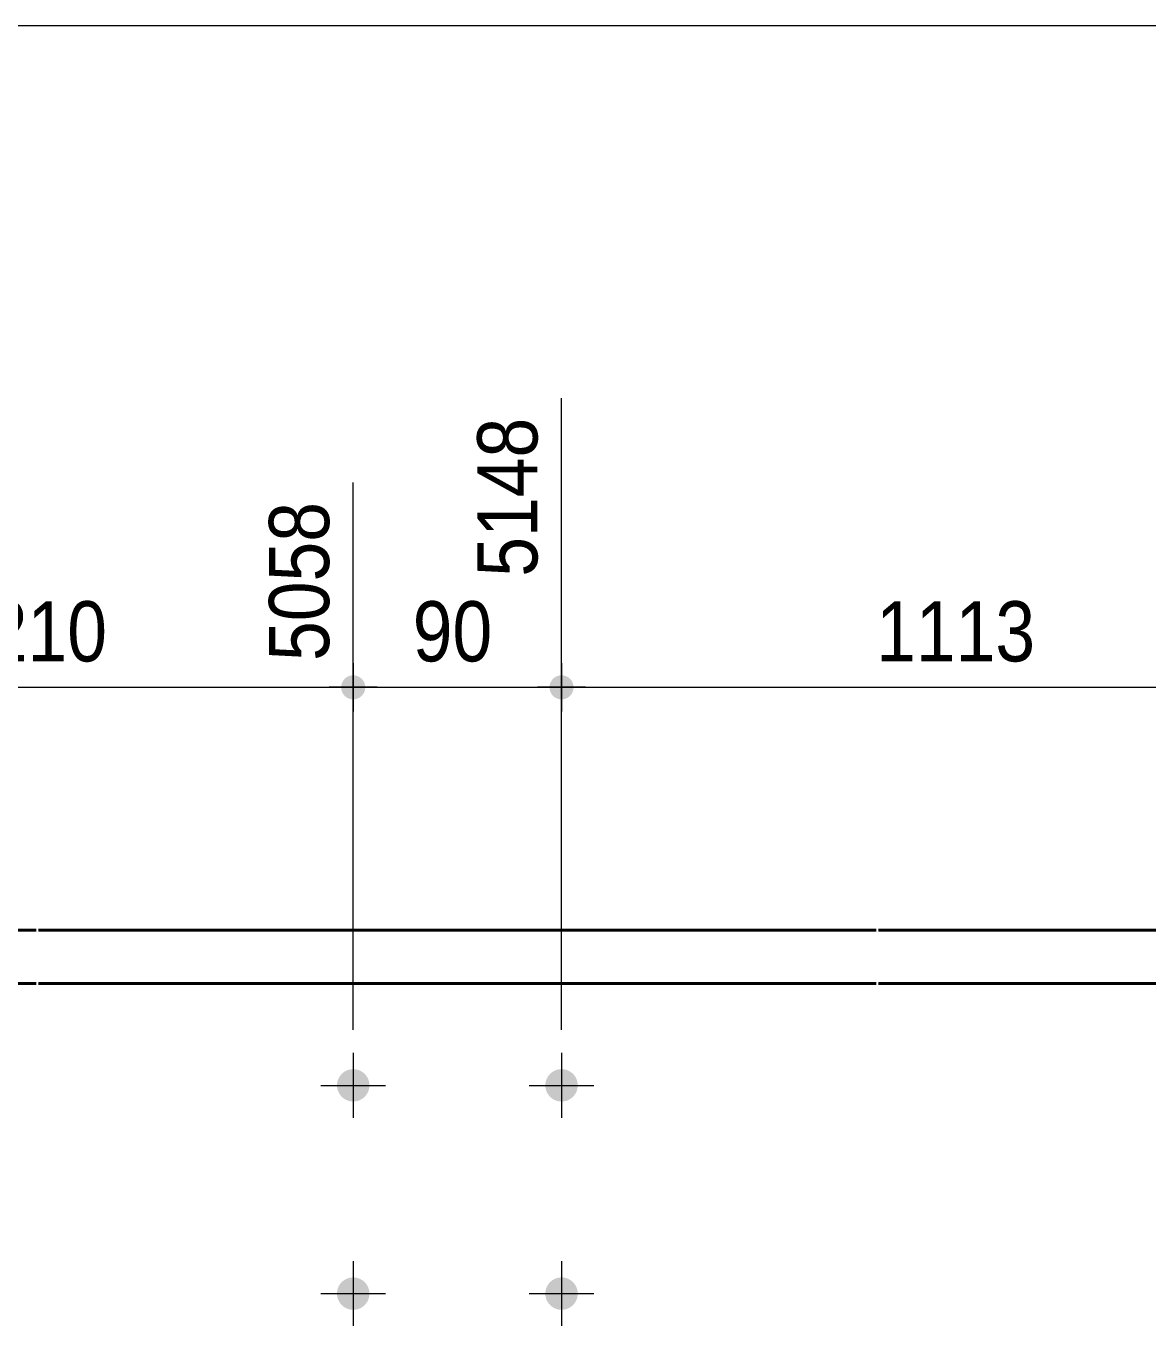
# Model space of a CAD drawing. Header units: millimetres. Extents: x 2 to 584, y 5 to 405.
# Drawn here: x 300.6 to 349.1, y 348.8 to 405 of the extents above; entities that cross this region are included whole.
import ezdxf

# ---------------------------------------------------------------- set-up
doc = ezdxf.new("R2010")
doc.units = ezdxf.units.MM
for name, color, linetype, lineweight in [('Boulon', 7, 'Continuous', 0), ('Cotation', 7, 'Continuous', 0), ('Feuille dessin', 5, 'Continuous', 0), ('Piece', 2, 'Continuous', 0)]:
    doc.layers.add(name, color=color, linetype=linetype, lineweight=lineweight)
doc.styles.add('ARIAL', font='ARIAL.TTF')

# ---------------------------------------------------------------- blocks, each defined once
blk = doc.blocks.new('*A10')
at = {"layer": 'Boulon'}
for points in [[(315.484, 359.186), (315.482, 359.152), (315.478, 359.118), (315.472, 359.084), (315.464, 359.051), (315.455, 359.017), (315.444, 358.985), (315.432, 358.953), (315.418, 358.921), (315.403, 358.891), (315.386, 358.861), (315.367, 358.832), (315.347, 358.804), (315.326, 358.777), (315.304, 358.751), (315.28, 358.726), (315.255, 358.702), (315.229, 358.68), (315.202, 358.658), (315.174, 358.639), (315.145, 358.62), (315.115, 358.603), (315.084, 358.588), (315.053, 358.574), (315.021, 358.562), (314.988, 358.551), (314.955, 358.542), (314.922, 358.534), (314.888, 358.528), (314.854, 358.524), (314.82, 358.522), (314.785, 358.521), (314.751, 358.522), (314.717, 358.524), (314.682, 358.528), (314.649, 358.534), (314.615, 358.542), (314.582, 358.551), (314.549, 358.562), (314.517, 358.574), (314.486, 358.588), (314.455, 358.603), (314.425, 358.62), (314.396, 358.639), (314.368, 358.658), (314.341, 358.68), (314.315, 358.702), (314.29, 358.726), (314.267, 358.751), (314.244, 358.777), (314.223, 358.804), (314.203, 358.832), (314.185, 358.861), (314.168, 358.891), (314.152, 358.921), (314.138, 358.953), (314.126, 358.985), (314.115, 359.017), (314.106, 359.051), (314.099, 359.084), (314.093, 359.118), (314.089, 359.152), (314.086, 359.186), (314.085, 359.221), (314.086, 359.255), (314.089, 359.289), (314.093, 359.323), (314.099, 359.357), (314.106, 359.391), (314.115, 359.424), (314.126, 359.457), (314.138, 359.489), (314.152, 359.52), (314.168, 359.551), (314.185, 359.581), (314.203, 359.61), (314.223, 359.638), (314.244, 359.665), (314.267, 359.691), (314.29, 359.716), (314.315, 359.739), (314.341, 359.762), (314.368, 359.783), (314.396, 359.803), (314.425, 359.821), (314.455, 359.838), (314.486, 359.853), (314.517, 359.867), (314.549, 359.88), (314.582, 359.891), (314.615, 359.9), (314.649, 359.907), (314.682, 359.913), (314.717, 359.917), (314.751, 359.92), (314.785, 359.921), (314.82, 359.92), (314.854, 359.917), (314.888, 359.913), (314.922, 359.907), (314.955, 359.9), (314.988, 359.891), (315.021, 359.88), (315.053, 359.867), (315.084, 359.853), (315.115, 359.838), (315.145, 359.821), (315.174, 359.803), (315.202, 359.783), (315.229, 359.762), (315.255, 359.739), (315.28, 359.716), (315.304, 359.691), (315.326, 359.665), (315.347, 359.638), (315.367, 359.61), (315.386, 359.581), (315.403, 359.551), (315.418, 359.52), (315.432, 359.489), (315.444, 359.457), (315.455, 359.424), (315.464, 359.391), (315.472, 359.357), (315.478, 359.323), (315.482, 359.289), (315.484, 359.255), (315.485, 359.221)], [(315.484, 350.186), (315.482, 350.152), (315.478, 350.118), (315.472, 350.084), (315.464, 350.051), (315.455, 350.017), (315.444, 349.985), (315.432, 349.953), (315.418, 349.921), (315.403, 349.891), (315.386, 349.861), (315.367, 349.832), (315.347, 349.804), (315.326, 349.777), (315.304, 349.751), (315.28, 349.726), (315.255, 349.702), (315.229, 349.68), (315.202, 349.658), (315.174, 349.639), (315.145, 349.62), (315.115, 349.603), (315.084, 349.588), (315.053, 349.574), (315.021, 349.562), (314.988, 349.551), (314.955, 349.542), (314.922, 349.534), (314.888, 349.528), (314.854, 349.524), (314.82, 349.522), (314.785, 349.521), (314.751, 349.522), (314.717, 349.524), (314.682, 349.528), (314.649, 349.534), (314.615, 349.542), (314.582, 349.551), (314.549, 349.562), (314.517, 349.574), (314.486, 349.588), (314.455, 349.603), (314.425, 349.62), (314.396, 349.639), (314.368, 349.658), (314.341, 349.68), (314.315, 349.702), (314.29, 349.726), (314.267, 349.751), (314.244, 349.777), (314.223, 349.804), (314.203, 349.832), (314.185, 349.861), (314.168, 349.891), (314.152, 349.921), (314.138, 349.953), (314.126, 349.985), (314.115, 350.017), (314.106, 350.051), (314.099, 350.084), (314.093, 350.118), (314.089, 350.152), (314.086, 350.186), (314.085, 350.221), (314.086, 350.255), (314.089, 350.289), (314.093, 350.323), (314.099, 350.357), (314.106, 350.391), (314.115, 350.424), (314.126, 350.457), (314.138, 350.489), (314.152, 350.52), (314.168, 350.551), (314.185, 350.581), (314.203, 350.61), (314.223, 350.638), (314.244, 350.665), (314.267, 350.691), (314.29, 350.716), (314.315, 350.739), (314.341, 350.762), (314.368, 350.783), (314.396, 350.803), (314.425, 350.821), (314.455, 350.838), (314.486, 350.853), (314.517, 350.867), (314.549, 350.88), (314.582, 350.891), (314.615, 350.9), (314.649, 350.907), (314.682, 350.913), (314.717, 350.917), (314.751, 350.92), (314.785, 350.921), (314.82, 350.92), (314.854, 350.917), (314.888, 350.913), (314.922, 350.907), (314.955, 350.9), (314.988, 350.891), (315.021, 350.88), (315.053, 350.867), (315.084, 350.853), (315.115, 350.838), (315.145, 350.821), (315.174, 350.803), (315.202, 350.783), (315.229, 350.762), (315.255, 350.739), (315.28, 350.716), (315.304, 350.691), (315.326, 350.665), (315.347, 350.638), (315.367, 350.61), (315.386, 350.581), (315.403, 350.551), (315.418, 350.52), (315.432, 350.489), (315.444, 350.457), (315.455, 350.424), (315.464, 350.391), (315.472, 350.357), (315.478, 350.323), (315.482, 350.289), (315.484, 350.255), (315.485, 350.221)]]:
    blk.add_hatch(color=256, dxfattribs=at).paths.add_polyline_path(points, flags=17)
at = {"layer": 'Boulon', "linetype": 'Continuous', "lineweight": 0}
for p, q in [((314.785, 360.621), (314.785, 357.821)), ((313.385, 359.221), (316.185, 359.221)), ((314.785, 351.621), (314.785, 348.821)), ((313.385, 350.221), (316.185, 350.221))]:
    blk.add_line(p, q, dxfattribs=at)
blk = doc.blocks.new('*A11')
at = {"layer": 'Boulon'}
for points in [[(324.484, 359.186), (324.482, 359.152), (324.478, 359.118), (324.472, 359.084), (324.464, 359.051), (324.455, 359.017), (324.444, 358.985), (324.432, 358.953), (324.418, 358.921), (324.403, 358.891), (324.386, 358.861), (324.367, 358.832), (324.347, 358.804), (324.326, 358.777), (324.304, 358.751), (324.28, 358.726), (324.255, 358.702), (324.229, 358.68), (324.202, 358.658), (324.174, 358.639), (324.145, 358.62), (324.115, 358.603), (324.084, 358.588), (324.053, 358.574), (324.021, 358.562), (323.988, 358.551), (323.955, 358.542), (323.922, 358.534), (323.888, 358.528), (323.854, 358.524), (323.82, 358.522), (323.785, 358.521), (323.751, 358.522), (323.717, 358.524), (323.682, 358.528), (323.649, 358.534), (323.615, 358.542), (323.582, 358.551), (323.549, 358.562), (323.517, 358.574), (323.486, 358.588), (323.455, 358.603), (323.425, 358.62), (323.396, 358.639), (323.368, 358.658), (323.341, 358.68), (323.315, 358.702), (323.29, 358.726), (323.267, 358.751), (323.244, 358.777), (323.223, 358.804), (323.203, 358.832), (323.185, 358.861), (323.168, 358.891), (323.152, 358.921), (323.138, 358.953), (323.126, 358.985), (323.115, 359.017), (323.106, 359.051), (323.099, 359.084), (323.093, 359.118), (323.089, 359.152), (323.086, 359.186), (323.085, 359.221), (323.086, 359.255), (323.089, 359.289), (323.093, 359.323), (323.099, 359.357), (323.106, 359.391), (323.115, 359.424), (323.126, 359.457), (323.138, 359.489), (323.152, 359.52), (323.168, 359.551), (323.185, 359.581), (323.203, 359.61), (323.223, 359.638), (323.244, 359.665), (323.267, 359.691), (323.29, 359.716), (323.315, 359.739), (323.341, 359.762), (323.368, 359.783), (323.396, 359.803), (323.425, 359.821), (323.455, 359.838), (323.486, 359.853), (323.517, 359.867), (323.549, 359.88), (323.582, 359.891), (323.615, 359.9), (323.649, 359.907), (323.682, 359.913), (323.717, 359.917), (323.751, 359.92), (323.785, 359.921), (323.82, 359.92), (323.854, 359.917), (323.888, 359.913), (323.922, 359.907), (323.955, 359.9), (323.988, 359.891), (324.021, 359.88), (324.053, 359.867), (324.084, 359.853), (324.115, 359.838), (324.145, 359.821), (324.174, 359.803), (324.202, 359.783), (324.229, 359.762), (324.255, 359.739), (324.28, 359.716), (324.304, 359.691), (324.326, 359.665), (324.347, 359.638), (324.367, 359.61), (324.386, 359.581), (324.403, 359.551), (324.418, 359.52), (324.432, 359.489), (324.444, 359.457), (324.455, 359.424), (324.464, 359.391), (324.472, 359.357), (324.478, 359.323), (324.482, 359.289), (324.484, 359.255), (324.485, 359.221)], [(324.484, 350.186), (324.482, 350.152), (324.478, 350.118), (324.472, 350.084), (324.464, 350.051), (324.455, 350.017), (324.444, 349.985), (324.432, 349.953), (324.418, 349.921), (324.403, 349.891), (324.386, 349.861), (324.367, 349.832), (324.347, 349.804), (324.326, 349.777), (324.304, 349.751), (324.28, 349.726), (324.255, 349.702), (324.229, 349.68), (324.202, 349.658), (324.174, 349.639), (324.145, 349.62), (324.115, 349.603), (324.084, 349.588), (324.053, 349.574), (324.021, 349.562), (323.988, 349.551), (323.955, 349.542), (323.922, 349.534), (323.888, 349.528), (323.854, 349.524), (323.82, 349.522), (323.785, 349.521), (323.751, 349.522), (323.717, 349.524), (323.682, 349.528), (323.649, 349.534), (323.615, 349.542), (323.582, 349.551), (323.549, 349.562), (323.517, 349.574), (323.486, 349.588), (323.455, 349.603), (323.425, 349.62), (323.396, 349.639), (323.368, 349.658), (323.341, 349.68), (323.315, 349.702), (323.29, 349.726), (323.267, 349.751), (323.244, 349.777), (323.223, 349.804), (323.203, 349.832), (323.185, 349.861), (323.168, 349.891), (323.152, 349.921), (323.138, 349.953), (323.126, 349.985), (323.115, 350.017), (323.106, 350.051), (323.099, 350.084), (323.093, 350.118), (323.089, 350.152), (323.086, 350.186), (323.085, 350.221), (323.086, 350.255), (323.089, 350.289), (323.093, 350.323), (323.099, 350.357), (323.106, 350.391), (323.115, 350.424), (323.126, 350.457), (323.138, 350.489), (323.152, 350.52), (323.168, 350.551), (323.185, 350.581), (323.203, 350.61), (323.223, 350.638), (323.244, 350.665), (323.267, 350.691), (323.29, 350.716), (323.315, 350.739), (323.341, 350.762), (323.368, 350.783), (323.396, 350.803), (323.425, 350.821), (323.455, 350.838), (323.486, 350.853), (323.517, 350.867), (323.549, 350.88), (323.582, 350.891), (323.615, 350.9), (323.649, 350.907), (323.682, 350.913), (323.717, 350.917), (323.751, 350.92), (323.785, 350.921), (323.82, 350.92), (323.854, 350.917), (323.888, 350.913), (323.922, 350.907), (323.955, 350.9), (323.988, 350.891), (324.021, 350.88), (324.053, 350.867), (324.084, 350.853), (324.115, 350.838), (324.145, 350.821), (324.174, 350.803), (324.202, 350.783), (324.229, 350.762), (324.255, 350.739), (324.28, 350.716), (324.304, 350.691), (324.326, 350.665), (324.347, 350.638), (324.367, 350.61), (324.386, 350.581), (324.403, 350.551), (324.418, 350.52), (324.432, 350.489), (324.444, 350.457), (324.455, 350.424), (324.464, 350.391), (324.472, 350.357), (324.478, 350.323), (324.482, 350.289), (324.484, 350.255), (324.485, 350.221)]]:
    blk.add_hatch(color=256, dxfattribs=at).paths.add_polyline_path(points, flags=17)
at = {"layer": 'Boulon', "linetype": 'Continuous', "lineweight": 0}
for p, q in [((323.785, 360.621), (323.785, 357.821)), ((322.385, 359.221), (325.185, 359.221)), ((323.785, 351.621), (323.785, 348.821)), ((322.385, 350.221), (325.185, 350.221))]:
    blk.add_line(p, q, dxfattribs=at)
blk = doc.blocks.new('*A19')
at = {"layer": 'Piece', "color": 2, "linetype": 'Continuous', "lineweight": 40}
for p, q in [((301.088245, 365.920679), (264.894314, 365.920679)), ((337.382176, 365.920679), (301.188245, 365.920679)), ((380.882176, 365.920679), (337.482176, 365.920679)), ((264.894314, 363.620679), (301.088245, 363.620679)), ((301.188245, 363.620679), (337.382176, 363.620679)), ((337.482176, 363.620679), (380.882176, 363.620679))]:
    blk.add_line(p, q, dxfattribs=at)
blk = doc.blocks.new('*A63')
at = {"layer": 'Feuille dessin', "linetype": 'Continuous', "lineweight": 0}
blk.add_line((579, 405), (5, 405), dxfattribs=at)
blk = doc.blocks.new('*A73')
at = {"layer": 'Cotation'}
for points in [[(287.466, 375.901), (287.44, 375.903), (287.415, 375.906), (287.39, 375.911), (287.365, 375.916), (287.34, 375.923), (287.316, 375.931), (287.292, 375.94), (287.269, 375.951), (287.246, 375.962), (287.224, 375.975), (287.202, 375.988), (287.182, 376.003), (287.161, 376.019), (287.142, 376.035), (287.124, 376.053), (287.106, 376.071), (287.089, 376.091), (287.074, 376.111), (287.059, 376.132), (287.045, 376.153), (287.033, 376.176), (287.021, 376.198), (287.011, 376.222), (287.002, 376.245), (286.994, 376.27), (286.987, 376.294), (286.981, 376.319), (286.977, 376.344), (286.974, 376.37), (286.972, 376.395), (286.971, 376.421), (286.972, 376.446), (286.974, 376.472), (286.977, 376.497), (286.981, 376.522), (286.987, 376.547), (286.994, 376.572), (287.002, 376.596), (287.011, 376.62), (287.021, 376.643), (287.033, 376.666), (287.045, 376.688), (287.059, 376.71), (287.074, 376.73), (287.089, 376.751), (287.106, 376.77), (287.124, 376.788), (287.142, 376.806), (287.161, 376.823), (287.182, 376.838), (287.202, 376.853), (287.224, 376.867), (287.246, 376.879), (287.269, 376.891), (287.292, 376.901), (287.316, 376.91), (287.34, 376.918), (287.365, 376.925), (287.39, 376.931), (287.415, 376.935), (287.44, 376.938), (287.466, 376.94), (287.491, 376.941), (287.517, 376.94), (287.542, 376.938), (287.568, 376.935), (287.593, 376.931), (287.618, 376.925), (287.642, 376.918), (287.666, 376.91), (287.69, 376.901), (287.714, 376.891), (287.736, 376.879), (287.759, 376.867), (287.78, 376.853), (287.801, 376.838), (287.821, 376.823), (287.84, 376.806), (287.859, 376.788), (287.877, 376.77), (287.893, 376.751), (287.909, 376.73), (287.924, 376.71), (287.937, 376.688), (287.95, 376.666), (287.961, 376.643), (287.972, 376.62), (287.981, 376.596), (287.989, 376.572), (287.996, 376.547), (288.001, 376.522), (288.006, 376.497), (288.009, 376.472), (288.011, 376.446), (288.011, 376.421), (288.011, 376.395), (288.009, 376.37), (288.006, 376.344), (288.001, 376.319), (287.996, 376.294), (287.989, 376.27), (287.981, 376.245), (287.972, 376.222), (287.961, 376.198), (287.95, 376.176), (287.937, 376.153), (287.924, 376.132), (287.909, 376.111), (287.893, 376.091), (287.877, 376.071), (287.859, 376.053), (287.84, 376.035), (287.821, 376.019), (287.801, 376.003), (287.78, 375.988), (287.759, 375.975), (287.736, 375.962), (287.714, 375.951), (287.69, 375.94), (287.666, 375.931), (287.642, 375.923), (287.618, 375.916), (287.593, 375.911), (287.568, 375.906), (287.542, 375.903), (287.517, 375.901), (287.491, 375.901)], [(314.76, 375.901), (314.734, 375.903), (314.709, 375.906), (314.684, 375.911), (314.659, 375.916), (314.634, 375.923), (314.61, 375.931), (314.586, 375.94), (314.563, 375.951), (314.54, 375.962), (314.518, 375.975), (314.496, 375.988), (314.475, 376.003), (314.455, 376.019), (314.436, 376.035), (314.418, 376.053), (314.4, 376.071), (314.383, 376.091), (314.368, 376.111), (314.353, 376.132), (314.339, 376.153), (314.327, 376.176), (314.315, 376.198), (314.305, 376.222), (314.296, 376.245), (314.288, 376.27), (314.281, 376.294), (314.275, 376.319), (314.271, 376.344), (314.268, 376.37), (314.266, 376.395), (314.265, 376.421), (314.266, 376.446), (314.268, 376.472), (314.271, 376.497), (314.275, 376.522), (314.281, 376.547), (314.288, 376.572), (314.296, 376.596), (314.305, 376.62), (314.315, 376.643), (314.327, 376.666), (314.339, 376.688), (314.353, 376.71), (314.368, 376.73), (314.383, 376.751), (314.4, 376.77), (314.418, 376.788), (314.436, 376.806), (314.455, 376.823), (314.475, 376.838), (314.496, 376.853), (314.518, 376.867), (314.54, 376.879), (314.563, 376.891), (314.586, 376.901), (314.61, 376.91), (314.634, 376.918), (314.659, 376.925), (314.684, 376.931), (314.709, 376.935), (314.734, 376.938), (314.76, 376.94), (314.785, 376.941), (314.811, 376.94), (314.836, 376.938), (314.862, 376.935), (314.887, 376.931), (314.912, 376.925), (314.936, 376.918), (314.96, 376.91), (314.984, 376.901), (315.008, 376.891), (315.03, 376.879), (315.053, 376.867), (315.074, 376.853), (315.095, 376.838), (315.115, 376.823), (315.134, 376.806), (315.153, 376.788), (315.171, 376.77), (315.187, 376.751), (315.203, 376.73), (315.218, 376.71), (315.231, 376.688), (315.244, 376.666), (315.255, 376.643), (315.266, 376.62), (315.275, 376.596), (315.283, 376.572), (315.29, 376.547), (315.295, 376.522), (315.3, 376.497), (315.303, 376.472), (315.305, 376.446), (315.305, 376.421), (315.305, 376.395), (315.303, 376.37), (315.3, 376.344), (315.295, 376.319), (315.29, 376.294), (315.283, 376.27), (315.275, 376.245), (315.266, 376.222), (315.255, 376.198), (315.244, 376.176), (315.231, 376.153), (315.218, 376.132), (315.203, 376.111), (315.187, 376.091), (315.171, 376.071), (315.153, 376.053), (315.134, 376.035), (315.115, 376.019), (315.095, 376.003), (315.074, 375.988), (315.053, 375.975), (315.03, 375.962), (315.008, 375.951), (314.984, 375.94), (314.96, 375.931), (314.936, 375.923), (314.912, 375.916), (314.887, 375.911), (314.862, 375.906), (314.836, 375.903), (314.811, 375.901), (314.785, 375.901)]]:
    blk.add_hatch(color=256, dxfattribs=at).paths.add_polyline_path(points, flags=17)
at = {"layer": 'Cotation', "linetype": 'Continuous', "lineweight": 0}
for p, q in [((287.491, 361.621), (287.491, 388.914)), ((314.785, 361.621), (314.785, 385.274)), ((287.491, 377.461), (287.491, 375.381)), ((314.785, 377.461), (314.785, 375.381)), ((288.531, 376.421), (286.451, 376.421)), ((287.491, 376.421), (286.451, 376.421)), ((287.491, 376.421), (314.785, 376.421)), ((315.825, 376.421), (313.745, 376.421)), ((314.785, 376.421), (315.825, 376.421))]:
    blk.add_line(p, q, dxfattribs=at)
at = {"layer": 'Cotation'}
for p in [(287.491, 376.421), (314.785, 376.421)]:
    blk.add_point(p, dxfattribs=at)
at = {"layer": 'Cotation', "style": 'ARIAL', "width": 0.85}
blk.add_text('5058', height=2.6, rotation=90.0002, dxfattribs=at).set_placement((313.745, 377.561))
blk.add_text('2210', height=2.6, dxfattribs=at).set_placement((297.281, 377.541))
blk = doc.blocks.new('*A74')
at = {"layer": 'Cotation'}
for points in [[(314.76, 375.901), (314.734, 375.903), (314.709, 375.906), (314.684, 375.911), (314.659, 375.916), (314.634, 375.923), (314.61, 375.931), (314.586, 375.94), (314.563, 375.951), (314.54, 375.962), (314.518, 375.975), (314.496, 375.988), (314.475, 376.003), (314.455, 376.019), (314.436, 376.035), (314.418, 376.053), (314.4, 376.071), (314.383, 376.091), (314.368, 376.111), (314.353, 376.132), (314.339, 376.153), (314.327, 376.176), (314.315, 376.198), (314.305, 376.222), (314.296, 376.245), (314.288, 376.27), (314.281, 376.294), (314.275, 376.319), (314.271, 376.344), (314.268, 376.37), (314.266, 376.395), (314.265, 376.421), (314.266, 376.446), (314.268, 376.472), (314.271, 376.497), (314.275, 376.522), (314.281, 376.547), (314.288, 376.572), (314.296, 376.596), (314.305, 376.62), (314.315, 376.643), (314.327, 376.666), (314.339, 376.688), (314.353, 376.71), (314.368, 376.73), (314.383, 376.751), (314.4, 376.77), (314.418, 376.788), (314.436, 376.806), (314.455, 376.823), (314.475, 376.838), (314.496, 376.853), (314.518, 376.867), (314.54, 376.879), (314.563, 376.891), (314.586, 376.901), (314.61, 376.91), (314.634, 376.918), (314.659, 376.925), (314.684, 376.931), (314.709, 376.935), (314.734, 376.938), (314.76, 376.94), (314.785, 376.941), (314.811, 376.94), (314.836, 376.938), (314.862, 376.935), (314.887, 376.931), (314.912, 376.925), (314.936, 376.918), (314.96, 376.91), (314.984, 376.901), (315.008, 376.891), (315.03, 376.879), (315.053, 376.867), (315.074, 376.853), (315.095, 376.838), (315.115, 376.823), (315.134, 376.806), (315.153, 376.788), (315.171, 376.77), (315.187, 376.751), (315.203, 376.73), (315.218, 376.71), (315.231, 376.688), (315.244, 376.666), (315.255, 376.643), (315.266, 376.62), (315.275, 376.596), (315.283, 376.572), (315.29, 376.547), (315.295, 376.522), (315.3, 376.497), (315.303, 376.472), (315.305, 376.446), (315.305, 376.421), (315.305, 376.395), (315.303, 376.37), (315.3, 376.344), (315.295, 376.319), (315.29, 376.294), (315.283, 376.27), (315.275, 376.245), (315.266, 376.222), (315.255, 376.198), (315.244, 376.176), (315.231, 376.153), (315.218, 376.132), (315.203, 376.111), (315.187, 376.091), (315.171, 376.071), (315.153, 376.053), (315.134, 376.035), (315.115, 376.019), (315.095, 376.003), (315.074, 375.988), (315.053, 375.975), (315.03, 375.962), (315.008, 375.951), (314.984, 375.94), (314.96, 375.931), (314.936, 375.923), (314.912, 375.916), (314.887, 375.911), (314.862, 375.906), (314.836, 375.903), (314.811, 375.901), (314.785, 375.901)], [(323.76, 375.901), (323.734, 375.903), (323.709, 375.906), (323.684, 375.911), (323.659, 375.916), (323.634, 375.923), (323.61, 375.931), (323.586, 375.94), (323.563, 375.951), (323.54, 375.962), (323.518, 375.975), (323.496, 375.988), (323.475, 376.003), (323.455, 376.019), (323.436, 376.035), (323.418, 376.053), (323.4, 376.071), (323.383, 376.091), (323.368, 376.111), (323.353, 376.132), (323.339, 376.153), (323.327, 376.176), (323.315, 376.198), (323.305, 376.222), (323.296, 376.245), (323.288, 376.27), (323.281, 376.294), (323.275, 376.319), (323.271, 376.344), (323.268, 376.37), (323.266, 376.395), (323.265, 376.421), (323.266, 376.446), (323.268, 376.472), (323.271, 376.497), (323.275, 376.522), (323.281, 376.547), (323.288, 376.572), (323.296, 376.596), (323.305, 376.62), (323.315, 376.643), (323.327, 376.666), (323.339, 376.688), (323.353, 376.71), (323.368, 376.73), (323.383, 376.751), (323.4, 376.77), (323.418, 376.788), (323.436, 376.806), (323.455, 376.823), (323.475, 376.838), (323.496, 376.853), (323.518, 376.867), (323.54, 376.879), (323.563, 376.891), (323.586, 376.901), (323.61, 376.91), (323.634, 376.918), (323.659, 376.925), (323.684, 376.931), (323.709, 376.935), (323.734, 376.938), (323.76, 376.94), (323.785, 376.941), (323.811, 376.94), (323.836, 376.938), (323.862, 376.935), (323.887, 376.931), (323.912, 376.925), (323.936, 376.918), (323.96, 376.91), (323.984, 376.901), (324.008, 376.891), (324.03, 376.879), (324.053, 376.867), (324.074, 376.853), (324.095, 376.838), (324.115, 376.823), (324.134, 376.806), (324.153, 376.788), (324.171, 376.77), (324.187, 376.751), (324.203, 376.73), (324.218, 376.71), (324.231, 376.688), (324.244, 376.666), (324.255, 376.643), (324.266, 376.62), (324.275, 376.596), (324.283, 376.572), (324.29, 376.547), (324.295, 376.522), (324.3, 376.497), (324.303, 376.472), (324.305, 376.446), (324.305, 376.421), (324.305, 376.395), (324.303, 376.37), (324.3, 376.344), (324.295, 376.319), (324.29, 376.294), (324.283, 376.27), (324.275, 376.245), (324.266, 376.222), (324.255, 376.198), (324.244, 376.176), (324.231, 376.153), (324.218, 376.132), (324.203, 376.111), (324.187, 376.091), (324.171, 376.071), (324.153, 376.053), (324.134, 376.035), (324.115, 376.019), (324.095, 376.003), (324.074, 375.988), (324.053, 375.975), (324.03, 375.962), (324.008, 375.951), (323.984, 375.94), (323.96, 375.931), (323.936, 375.923), (323.912, 375.916), (323.887, 375.911), (323.862, 375.906), (323.836, 375.903), (323.811, 375.901), (323.785, 375.901)]]:
    blk.add_hatch(color=256, dxfattribs=at).paths.add_polyline_path(points, flags=17)
at = {"layer": 'Cotation', "linetype": 'Continuous', "lineweight": 0}
for p, q in [((323.785, 361.621), (323.785, 388.914)), ((314.785, 361.621), (314.785, 385.274)), ((314.785, 377.461), (314.785, 375.381)), ((323.785, 377.461), (323.785, 375.381)), ((315.825, 376.421), (313.745, 376.421)), ((314.785, 376.421), (313.745, 376.421)), ((314.785, 376.421), (323.785, 376.421)), ((324.825, 376.421), (322.745, 376.421)), ((323.785, 376.421), (324.825, 376.421))]:
    blk.add_line(p, q, dxfattribs=at)
at = {"layer": 'Cotation'}
for p in [(314.785, 376.421), (323.785, 376.421)]:
    blk.add_point(p, dxfattribs=at)
at = {"layer": 'Cotation', "style": 'ARIAL', "width": 0.85}
blk.add_text('5148', height=2.6, rotation=90.0002, dxfattribs=at).set_placement((322.745, 381.201))
blk.add_text('90', height=2.6, dxfattribs=at).set_placement((317.357, 377.541))
blk = doc.blocks.new('*A75')
at = {"layer": 'Cotation'}
for points in [[(323.76, 375.901), (323.734, 375.903), (323.709, 375.906), (323.684, 375.911), (323.659, 375.916), (323.634, 375.923), (323.61, 375.931), (323.586, 375.94), (323.563, 375.951), (323.54, 375.962), (323.518, 375.975), (323.496, 375.988), (323.475, 376.003), (323.455, 376.019), (323.436, 376.035), (323.418, 376.053), (323.4, 376.071), (323.383, 376.091), (323.368, 376.111), (323.353, 376.132), (323.339, 376.153), (323.327, 376.176), (323.315, 376.198), (323.305, 376.222), (323.296, 376.245), (323.288, 376.27), (323.281, 376.294), (323.275, 376.319), (323.271, 376.344), (323.268, 376.37), (323.266, 376.395), (323.265, 376.421), (323.266, 376.446), (323.268, 376.472), (323.271, 376.497), (323.275, 376.522), (323.281, 376.547), (323.288, 376.572), (323.296, 376.596), (323.305, 376.62), (323.315, 376.643), (323.327, 376.666), (323.339, 376.688), (323.353, 376.71), (323.368, 376.73), (323.383, 376.751), (323.4, 376.77), (323.418, 376.788), (323.436, 376.806), (323.455, 376.823), (323.475, 376.838), (323.496, 376.853), (323.518, 376.867), (323.54, 376.879), (323.563, 376.891), (323.586, 376.901), (323.61, 376.91), (323.634, 376.918), (323.659, 376.925), (323.684, 376.931), (323.709, 376.935), (323.734, 376.938), (323.76, 376.94), (323.785, 376.941), (323.811, 376.94), (323.836, 376.938), (323.862, 376.935), (323.887, 376.931), (323.912, 376.925), (323.936, 376.918), (323.96, 376.91), (323.984, 376.901), (324.008, 376.891), (324.03, 376.879), (324.053, 376.867), (324.074, 376.853), (324.095, 376.838), (324.115, 376.823), (324.134, 376.806), (324.153, 376.788), (324.171, 376.77), (324.187, 376.751), (324.203, 376.73), (324.218, 376.71), (324.231, 376.688), (324.244, 376.666), (324.255, 376.643), (324.266, 376.62), (324.275, 376.596), (324.283, 376.572), (324.29, 376.547), (324.295, 376.522), (324.3, 376.497), (324.303, 376.472), (324.305, 376.446), (324.305, 376.421), (324.305, 376.395), (324.303, 376.37), (324.3, 376.344), (324.295, 376.319), (324.29, 376.294), (324.283, 376.27), (324.275, 376.245), (324.266, 376.222), (324.255, 376.198), (324.244, 376.176), (324.231, 376.153), (324.218, 376.132), (324.203, 376.111), (324.187, 376.091), (324.171, 376.071), (324.153, 376.053), (324.134, 376.035), (324.115, 376.019), (324.095, 376.003), (324.074, 375.988), (324.053, 375.975), (324.03, 375.962), (324.008, 375.951), (323.984, 375.94), (323.96, 375.931), (323.936, 375.923), (323.912, 375.916), (323.887, 375.911), (323.862, 375.906), (323.836, 375.903), (323.811, 375.901), (323.785, 375.901)], [(358.657, 375.901), (358.631, 375.903), (358.606, 375.906), (358.581, 375.911), (358.556, 375.916), (358.531, 375.923), (358.507, 375.931), (358.483, 375.94), (358.46, 375.951), (358.437, 375.962), (358.415, 375.975), (358.393, 375.988), (358.372, 376.003), (358.352, 376.019), (358.333, 376.035), (358.314, 376.053), (358.297, 376.071), (358.28, 376.091), (358.265, 376.111), (358.25, 376.132), (358.236, 376.153), (358.224, 376.176), (358.212, 376.198), (358.202, 376.222), (358.193, 376.245), (358.185, 376.27), (358.178, 376.294), (358.172, 376.319), (358.168, 376.344), (358.165, 376.37), (358.163, 376.395), (358.162, 376.421), (358.163, 376.446), (358.165, 376.472), (358.168, 376.497), (358.172, 376.522), (358.178, 376.547), (358.185, 376.572), (358.193, 376.596), (358.202, 376.62), (358.212, 376.643), (358.224, 376.666), (358.236, 376.688), (358.25, 376.71), (358.265, 376.73), (358.28, 376.751), (358.297, 376.77), (358.314, 376.788), (358.333, 376.806), (358.352, 376.823), (358.372, 376.838), (358.393, 376.853), (358.415, 376.867), (358.437, 376.879), (358.46, 376.891), (358.483, 376.901), (358.507, 376.91), (358.531, 376.918), (358.556, 376.925), (358.581, 376.931), (358.606, 376.935), (358.631, 376.938), (358.657, 376.94), (358.682, 376.941), (358.708, 376.94), (358.733, 376.938), (358.758, 376.935), (358.784, 376.931), (358.809, 376.925), (358.833, 376.918), (358.857, 376.91), (358.881, 376.901), (358.905, 376.891), (358.927, 376.879), (358.95, 376.867), (358.971, 376.853), (358.992, 376.838), (359.012, 376.823), (359.031, 376.806), (359.05, 376.788), (359.067, 376.77), (359.084, 376.751), (359.1, 376.73), (359.115, 376.71), (359.128, 376.688), (359.141, 376.666), (359.152, 376.643), (359.163, 376.62), (359.172, 376.596), (359.18, 376.572), (359.187, 376.547), (359.192, 376.522), (359.197, 376.497), (359.2, 376.472), (359.202, 376.446), (359.202, 376.421), (359.202, 376.395), (359.2, 376.37), (359.197, 376.344), (359.192, 376.319), (359.187, 376.294), (359.18, 376.27), (359.172, 376.245), (359.163, 376.222), (359.152, 376.198), (359.141, 376.176), (359.128, 376.153), (359.115, 376.132), (359.1, 376.111), (359.084, 376.091), (359.067, 376.071), (359.05, 376.053), (359.031, 376.035), (359.012, 376.019), (358.992, 376.003), (358.971, 375.988), (358.95, 375.975), (358.927, 375.962), (358.905, 375.951), (358.881, 375.94), (358.857, 375.931), (358.833, 375.923), (358.809, 375.916), (358.784, 375.911), (358.758, 375.906), (358.733, 375.903), (358.708, 375.901), (358.682, 375.901)]]:
    blk.add_hatch(color=256, dxfattribs=at).paths.add_polyline_path(points, flags=17)
at = {"layer": 'Cotation', "linetype": 'Continuous', "lineweight": 0}
for p, q in [((323.785, 361.621), (323.785, 388.914)), ((358.682, 364.461), (358.682, 385.274)), ((323.785, 377.461), (323.785, 375.381)), ((358.682, 377.461), (358.682, 375.381)), ((324.825, 376.421), (322.745, 376.421)), ((323.785, 376.421), (322.745, 376.421)), ((323.785, 376.421), (358.682, 376.421)), ((359.722, 376.421), (357.642, 376.421)), ((358.682, 376.421), (359.722, 376.421))]:
    blk.add_line(p, q, dxfattribs=at)
at = {"layer": 'Cotation'}
for p in [(323.785, 376.421), (358.682, 376.421)]:
    blk.add_point(p, dxfattribs=at)
at = {"layer": 'Cotation', "style": 'ARIAL', "width": 0.85}
blk.add_text('6261', height=2.6, rotation=90.0002, dxfattribs=at).set_placement((357.642, 377.561))
blk.add_text('1113', height=2.6, dxfattribs=at).set_placement((337.377, 377.541))

msp = doc.modelspace()

# ---------------------------------------------------------------- block references
at = {"lineweight": 0}
for name in ['*A63', '*A73', '*A74', '*A75', '*A19', '*A10', '*A11']:
    msp.add_blockref(name, (0, 0), dxfattribs=at)

doc.saveas('drawing.dxf')
